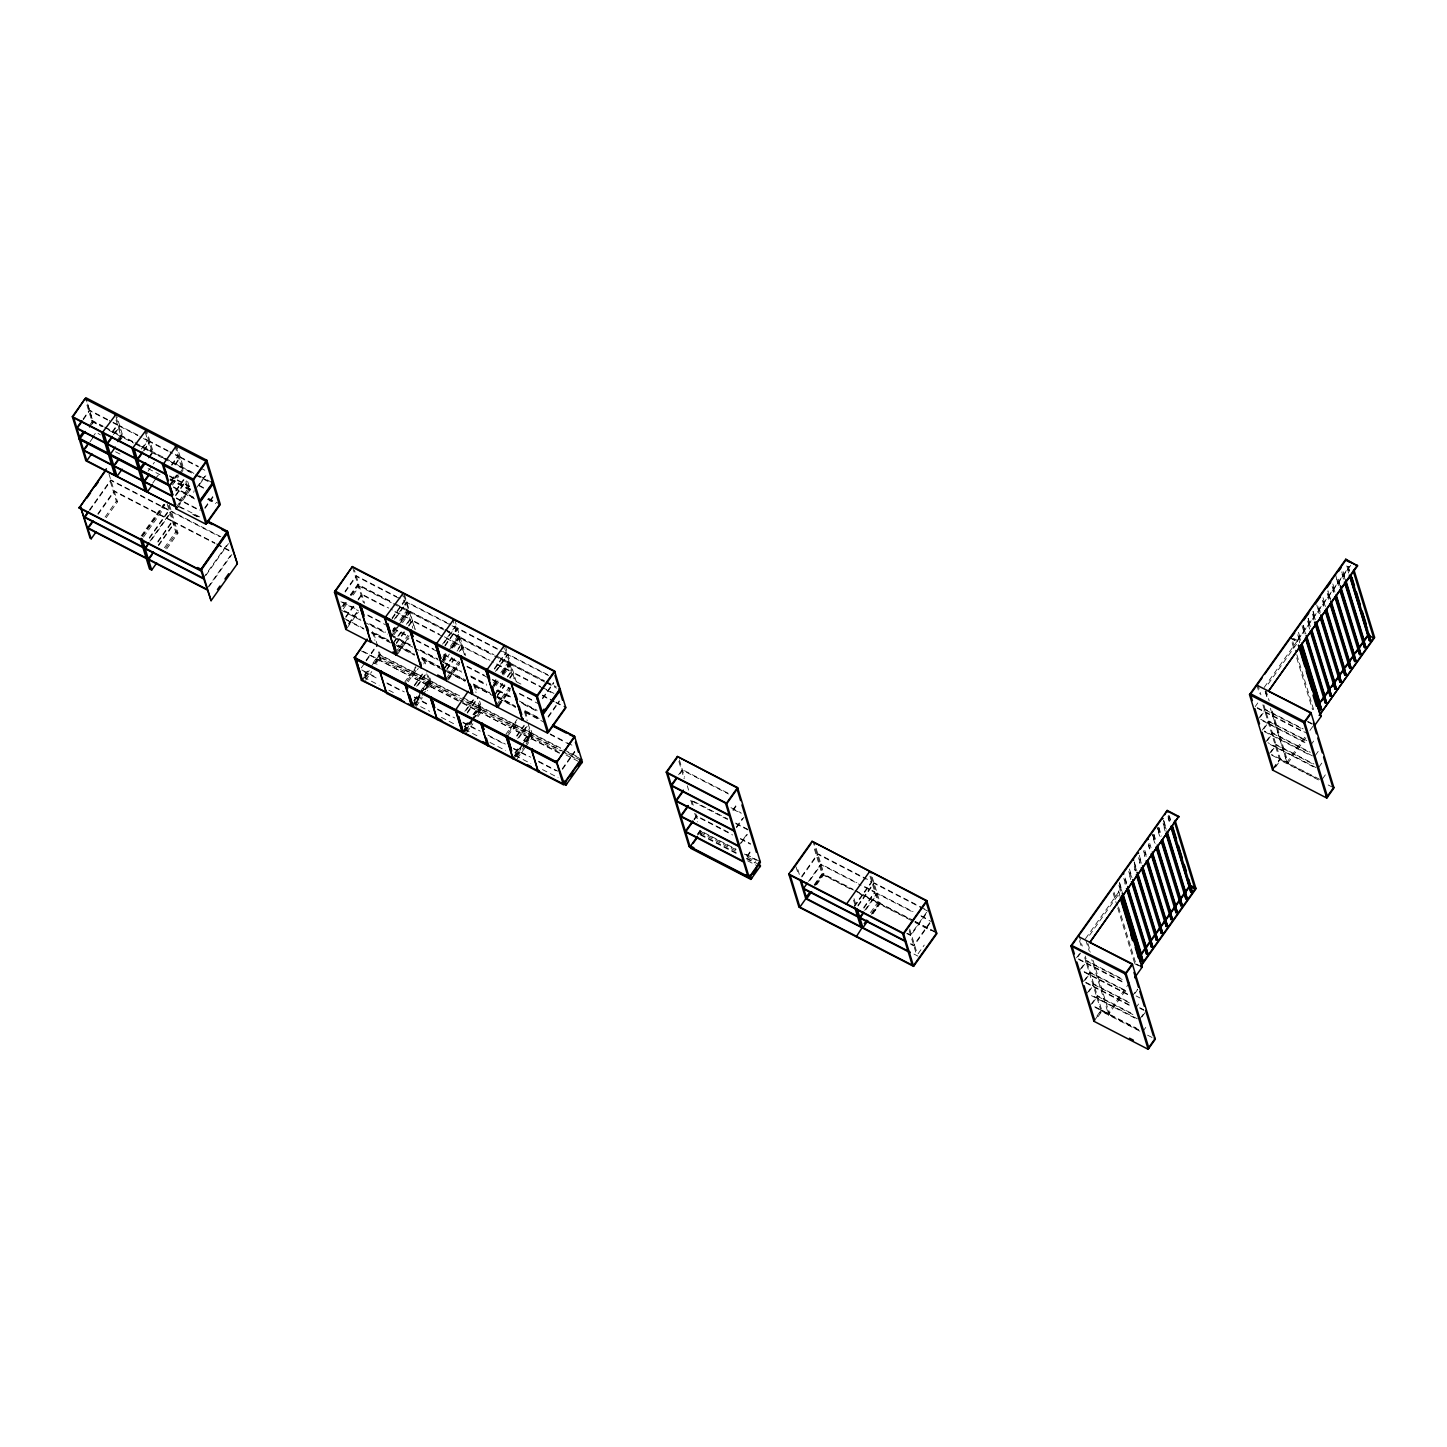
<?xml version="1.0" encoding="UTF-8"?>
<svg xmlns="http://www.w3.org/2000/svg" width="1447" height="1447" viewBox="0 0 1447 1447"><rect width="100%" height="100%" fill="white"/><g stroke="black" fill="none" stroke-linecap="round" stroke-linejoin="round"><path stroke-width="0.75" stroke-dasharray="5 3.75" d="M83.112 418.997L89.443 410.098L107.422 419.377M83.311 419.666L89.642 410.749L107.621 420.046M88.918 426.16L92.717 420.806L86.368 400.041M89.316 427.48L93.133 422.126M92.391 437.537L96.207 432.183L100.404 434.914M90.058 441.751L93.874 436.415M112.341 431.658L117.406 424.532L109.411 420.408M112.54 432.327L117.605 425.201L109.628 421.077M113.372 434.625L119.703 425.725L139.672 436.035M114.838 433.503L119.902 426.377L137.881 435.674M116.881 440.593L120.68 435.258L114.331 414.475M117.279 441.914L121.096 436.578M118.021 441.19L121.837 435.836M118.238 441.86L122.036 436.506M119.179 441.787L122.977 436.433L116.628 415.669M89.515 509.778L110.786 479.879L168.992 509.941L147.721 539.858M89.714 510.447L110.985 480.531L169.209 510.61L147.938 540.509M141.318 449.076L147.666 440.159L141.679 437.066M142.801 447.955L147.865 440.829L139.871 436.705M97.871 513.721L114.132 490.84L172.356 520.92L156.095 543.783M98.07 514.39L114.331 491.51L172.555 521.571L156.294 544.452M143.615 450.252L149.963 441.353L167.924 450.632M143.814 450.921L150.162 442.004L168.141 451.283M105.088 517.067L116.339 501.223L109.357 478.378M148.48 457.469L152.297 452.133M106.228 517.664L117.496 501.82L108.597 472.753M148.697 458.138L152.496 452.802L145.731 430.7M149.421 457.415L153.237 452.061L146.889 431.296M148.082 471.161L154.413 462.262M155.046 478.903L159.043 474.218M152.713 483.135L156.511 477.781M171.578 464.704L177.909 455.787L169.932 451.663M171.777 465.355L178.126 456.456L170.131 452.332M175.141 464.107L180.206 456.963L198.185 466.26M175.34 464.758L180.405 457.632L198.384 466.911M171.053 480.766L174.852 475.412M169.661 484.926L176.534 474.96M169.878 485.577L177.475 474.887M171.343 484.456L178.415 474.815M179.681 473.042L183.48 467.688L177.131 446.924M172.482 485.052L178.831 476.135M180.097 474.363L183.896 469.009M141.155 535.933L163.674 504.261M142.095 535.86L164.632 504.189M142.312 536.511L164.831 504.84M175.811 490.352L183.407 479.662M176.009 491.021L184.872 478.541M143.452 537.108L164.723 507.192M175.557 495.109L185.704 480.856M175.756 495.76L185.903 481.507M150.018 541.033L171.289 511.135L221.481 537.054M151.465 539.948L171.488 511.786L219.673 536.674M179.084 501.078L187.947 488.598L185.415 480.295M176.425 507.011L189.087 489.195M179.157 504.117L189.304 489.846L186.554 480.874M177.565 507.608L190.244 489.773L187.694 481.471M196.774 487.458L205.637 474.978M199.505 484.546L205.836 475.647M158.374 544.976L174.653 522.096L214.789 542.842M158.573 545.646L174.852 522.765L215.006 543.493M164.452 547.726L175.702 531.881L166.821 502.814M165.591 548.323L176.86 532.478L168.594 505.473M166.731 548.901L177.999 533.075L169.118 503.99M204.787 507.77L213.668 495.29M204.986 508.422L213.867 495.959M203.231 578.149L226.998 544.723M205.944 575.291L228.463 543.62M207.843 587.355L230.362 555.684M209.29 586.27L231.809 554.599M345.001 591.389L356.143 575.725L396.677 596.67M345.218 592.04L356.342 576.394L400.747 599.311M341.727 606.962L345.435 601.735M350.391 594.771L357.807 584.335L392.806 602.422M343.174 605.877L345.652 602.404M350.59 595.441L358.006 585.004L391.07 602.079M343.373 606.546L346.593 602.332M351.531 595.368L358.965 584.932L354.388 569.973M343.283 608.88L346.991 603.652M353.177 594.952L359.362 586.252L364.59 603.345M345.688 616.748L353.104 606.311M358.06 599.365L361.768 594.138L388.791 608.102M345.887 617.417L357.029 601.753M358.259 600.017L361.967 594.807L387.072 607.758M348.6 623.621L358.494 609.712M348.799 624.29L358.693 610.381M347.262 627.709L358.404 612.045M392.028 618.05L404.4 600.65L398.612 597.665M392.227 618.719L404.599 601.319M394.326 619.226L406.697 601.843L447.232 622.771M366.055 660.248L377.197 644.584M395.755 618.158L406.896 602.495L455.154 627.419L444.03 643.083M361.316 667.863L365.024 662.654M366.272 660.899L377.396 645.253M392.372 630.729L394.85 627.256M399.788 620.293L407.222 609.856L401.995 592.764M392.77 632.068L396.496 626.84M401.434 619.877L407.62 611.177L412.847 628.269M395.99 627.853L391.052 634.799L410.478 644.856M400.946 620.89L408.361 610.453M397.437 626.768L391.251 635.468L412.63 646.52M398.667 625.032L408.56 611.104M392.191 635.396L400.114 623.946M401.344 622.21L409.501 611.032L404.292 593.957M364.355 675.188L368.063 669.961M373.019 662.997L379.204 654.297L460.87 696.477M364.861 675.423L369.51 668.894M370.739 667.139L379.403 654.966L459.115 696.134M393.837 634.98L397.545 629.771M402.483 622.807L409.917 612.37L415.144 629.445L403.134 593.36M363.034 679.258L369.22 670.558M374.158 663.594L380.344 654.894L378.517 648.925M364.753 677.775L369.763 670.721M374.773 663.685L379.783 656.631L380.579 659.199L376.817 664.499M365.639 678.01L370.667 670.956M375.677 663.902L380.199 657.553L377.993 650.336M365.548 680.361L371.807 671.553M392.716 643.427L401.38 631.236M406.318 624.29L410.026 619.063L390.726 609.097M401.579 631.905L392.915 644.078L371.68 633.117M407.765 623.205L410.225 619.732L394.796 611.755M396.243 642.866L407.367 627.202M408.615 625.466L412.323 620.238L439.345 634.202M396.442 643.535L407.584 627.871M408.814 626.135L412.522 620.908L443.415 636.861M395.519 652.633L407.891 635.233M396.677 653.212L409.049 635.812M399.354 650.408L409.248 636.481M397.816 653.809L408.958 638.145M404.599 682.297L415.759 666.615M361.533 651.041L409.79 675.966L415.958 667.284M406.987 681.157L415.651 668.984M408.126 681.754L416.808 669.545M458.41 701.072L412.088 677.142L418.255 668.478M442.583 644.15L454.955 626.768L449.167 623.766M414.312 685.173L422.976 673M414.529 685.824L423.175 673.651M444.88 645.344L457.252 627.944L497.786 648.889M445.079 646.013L457.451 628.613L501.838 651.53M416.609 686.348L427.751 670.703M418.056 685.281L425.472 674.845M442.927 656.848L445.405 653.357M450.343 646.411L457.758 635.975L452.549 618.882M443.325 658.168L447.033 652.941M448.281 651.204L458.174 637.295L464.541 654.966L454.991 623.747M441.588 660.917L446.544 653.954M451.482 646.99L458.916 636.553M413.77 700.692L418.708 693.746M419.956 692.01L428.601 679.819L426.775 673.85M443.035 659.832L446.743 654.623M451.699 647.659L459.115 637.223M414.258 700.945L421.782 690.364M423.03 688.609L428.041 681.555L428.837 684.124L425.074 689.423M442.004 662.238L446.942 655.274M451.898 648.328L459.314 637.892M442.746 661.514L447.684 654.55M452.64 647.587L460.056 637.15L454.828 620.058M412.431 704.779L419.865 694.325M421.095 692.588L429.759 680.416M420.064 694.994L414.149 703.296L429.705 711.327M421.294 693.258L429.958 681.085M443.144 662.835L449.33 654.134M454.286 647.171L460.472 638.471L465.681 655.563M413.589 705.358L419.775 696.658M424.713 689.713L430.899 681.012L429.687 677.033M416.302 701.759L420.064 696.477M415.307 703.893L420.317 696.839M425.328 689.785L430.338 682.731L431.134 685.317L427.371 690.599M414.945 705.865L421.204 697.056M422.47 695.302L430.736 683.653L427.932 674.447M416.085 706.462L422.361 697.653M444.5 667.791L451.916 657.354M458.102 648.654L460.58 645.163L441.281 635.197M444.699 668.46L452.133 658.005M457.071 651.06L460.779 645.832L445.35 637.856M446.797 668.966L454.213 658.53M459.169 651.584L462.877 646.357L489.9 660.32M446.996 669.635L454.412 659.199M460.598 650.499L463.076 647.026L488.164 659.977M446.074 678.733L458.446 661.333M447.232 679.33L459.603 661.93M448.66 678.245L459.802 662.599M448.371 679.927L459.495 664.263M494.368 668.532L505.509 652.868L499.721 649.884M464.867 711.273L473.531 699.1M494.567 669.183L505.708 653.538M466.314 710.206L473.73 699.769M495.417 671.444L507.788 654.062L548.341 674.989M496.864 670.377L508.006 654.713L548.54 675.659M467.164 712.467L478.306 696.803M467.363 713.118L478.505 697.472M493.481 682.948L495.941 679.475M500.897 672.511L508.313 662.075L503.086 644.982M493.879 684.286L496.357 680.795M502.543 672.095L508.729 663.395L513.287 678.354M492.143 687.018L497.099 680.072M502.037 673.108L509.471 662.672M464.306 726.81L468.032 721.583M472.97 714.637L479.156 705.937L477.944 701.958M493.59 685.95L497.298 680.723M502.254 673.777L509.67 663.323M464.813 727.045L468.575 721.764M473.585 714.709L478.595 707.655L479.391 710.242L475.629 715.523M495.019 684.865L501.205 676.165M502.453 674.429L509.869 663.992M493.3 687.614L498.238 680.651M503.194 673.705L510.61 663.251L505.383 646.176M462.986 730.88L469.172 722.18M474.128 715.216L480.295 706.516M463.185 731.549L470.619 721.112M470.98 720.588L480.513 707.185M496.176 685.462L498.654 681.989M503.592 675.025L511.008 664.589L516.235 681.664M464.125 731.477L471.559 721.04M472.789 719.286L481.453 707.113L479.626 701.144M464.342 731.386L474.381 717.296M465.862 729.993L472.12 721.185M473.368 719.43L480.892 708.849L481.688 711.418L477.926 716.717M465.5 731.983L471.758 723.174M476.768 716.12L481.29 709.772L479.084 702.555M466.639 732.58L472.916 723.771M495.055 693.891L502.471 683.454M507.427 676.509L511.135 671.281L491.835 661.315M495.254 694.56L502.67 684.124M507.626 677.16L511.334 671.951L495.887 663.974M497.352 695.085L504.768 684.648M509.706 677.684L513.432 672.457L540.455 686.421M497.551 695.754L504.967 685.299M509.923 678.354L513.631 673.126L544.506 689.079M496.628 704.852L509 687.452M497.768 705.431L510.14 688.03M499.215 704.363L510.357 688.7M498.926 706.027L510.049 690.364M505.708 734.515L515.62 720.57M462.624 703.26L510.881 728.185L517.049 719.503M508.078 733.376L516.742 721.203M507.987 735.709L517.917 721.764M559.519 753.29L513.179 729.36L518.116 722.415M542.444 698.123L553.586 682.459M516.651 735.655L524.085 725.218M542.643 698.774L553.785 683.129M516.868 736.306L524.284 725.869M517.719 738.567L526.382 726.394M519.147 737.5L529.059 723.572M514.861 752.91L518.569 747.701M523.525 740.737L529.711 732.037L528.499 728.058M515.367 753.163L519.129 747.864M524.14 740.828L529.15 733.774L529.946 736.342L526.183 741.642M513.54 756.998L520.956 746.543M522.204 744.807L530.85 732.634M514.969 755.913L531.067 733.303M514.68 757.577L520.866 748.877M525.822 741.931L532.008 733.231L530.778 729.252M516.163 755.732L521.173 748.696M516.398 756.112L521.426 749.058M526.437 742.004L531.447 734.949L532.225 737.536L525.966 746.345M517.303 756.329L524.827 745.748M526.075 743.993L531.845 735.872L527.811 722.686M517.194 758.68L524.718 748.117M548.069 716.536L559.211 700.873M548.286 717.187L559.41 701.542M562.268 768.719L574.64 751.319M562.467 769.388L574.839 751.988M678.643 774.778L682.333 769.587L728.275 793.3M680.072 773.711L682.532 770.238L728.474 793.969M693.981 819.219L696.441 815.764L730.409 833.291M694.198 819.888L696.658 816.415L732.598 834.991M697.544 834.015L700.004 830.56L736.143 849.226M697.743 834.684L700.004 830.56M698.702 834.612L701.162 831.157M732.869 809.868L737.789 802.958M733.086 810.537L737.988 803.628M736.36 826.997L742.492 818.351M736.559 827.666L743.939 817.284M738.603 845.844L747.213 833.743M741.262 843.058L747.412 834.413M746.996 856.045L751.915 849.136M747.195 856.714L752.114 849.805M801.674 876.321L817.754 853.694L871.655 881.53L854.327 905.894M801.873 876.991L817.953 854.363L865.867 879.107M808.529 881.404L820.901 864.022L856.841 882.58M809.976 880.337L821.1 864.673L861.037 885.293M814.227 884.696L821.968 873.807L913.419 921.034M814.426 885.365L822.167 874.458L813.54 846.224M815.493 884.171L822.909 873.735L853.007 889.272M815.366 885.293L823.108 874.386L813.395 842.57M816.633 884.768L824.067 874.332L814.534 843.167M854.526 906.564L871.854 882.2L867.856 880.138M857.854 905.334L873.934 882.724L917.85 905.406M858.053 906.003L874.151 883.394L922.046 908.137M863.66 907.504L874.802 891.858L864.818 886.704M863.877 908.173L875.001 892.51L863.027 886.324M864.727 910.434L877.099 893.034L913.021 911.592M866.156 909.349L877.298 893.703L913.22 912.261M870.533 912.605L877.949 902.168L868.435 871.004M871.673 913.184L879.107 902.747M871.564 914.305L879.306 903.416M873.047 913.147L879.505 904.086L870.841 875.761M872.83 913.781L880.246 903.344L870.714 872.197M926.605 912.297L910.525 934.925L906.527 932.863M925.555 914.703L910.724 935.576L906.726 933.514M929.752 922.607L913.672 945.235L909.675 943.173M929.951 923.276L913.871 945.886L909.874 943.824M918.049 953.79L924.235 945.09M1350.72 565.343L1296.584 641.473L1349.237 566.482M1085.485 938.723L1118.441 892.401L1119.58 892.98L1087.909 937.547M1264.135 687.506L1297.091 641.166L1298.23 641.763L1266.559 686.312M1076.55 957.805L1080.403 952.397M1255.2 706.588L1257.769 702.971M1078.033 956.666L1080.602 953.067M1080.131 969.526L1086.552 960.501L1122.528 979.076M1258.781 718.291L1265.203 709.265L1303.168 728.872M1081.614 968.387L1086.751 961.152L1122.727 979.746M1260.265 717.151L1265.402 709.934L1301.378 728.51M1083.713 981.229L1090.134 972.203L1126.11 990.779M1262.363 730.012L1268.784 720.968L1306.75 740.593M1085.196 980.089L1090.333 972.872L1126.309 991.448M1263.846 728.854L1268.983 721.637L1304.959 740.213M1087.294 992.949L1093.715 983.906L1129.691 1002.5M1265.944 741.714L1272.365 732.688L1310.331 752.295M1088.777 991.792L1093.914 984.575L1129.89 1003.151M1267.427 740.575L1272.564 733.34L1308.54 751.934M1090.875 1004.652L1097.296 995.626L1133.272 1014.202M1269.525 753.417L1275.947 744.391L1313.912 764.016M1092.358 1003.513L1097.495 996.296L1133.471 1014.872M1271.009 752.277L1276.145 745.06L1314.111 764.667M1097.025 1015.921L1100.878 1010.494L1139.639 1030.517M1273.107 768.303L1279.528 759.277M1094.656 1020.189L1101.836 1010.096L1109.487 1014.04L1108.728 1015.107L1091.762 959.596M1273.306 768.954L1280.486 758.861L1288.119 762.804L1271.804 709.446M1098.164 1016.499L1102.017 1011.091L1085.214 956.087M1275.531 767.091L1280.667 759.856L1263.846 704.852M1129.673 982.495L1108.131 1012.791L1109.288 1013.37L1127.014 988.428M1304.724 737.265L1286.98 762.225L1270.665 708.849M1309.933 730.482L1313.786 725.056M1305.863 737.861L1287.36 763.871L1270.394 708.379M1132.097 996.368L1137.233 989.133M1310.747 745.133L1314.6 739.724M1134.882 993.42L1138.735 987.994M1135.678 1008.071L1139.531 1002.662M1318.181 751.427L1314.328 756.853L1264.352 731.042M1143.112 1014.365L1139.259 1019.791L1091.291 995.011M1321.762 763.13L1317.91 768.556L1267.934 742.745M1142.027 1016.843L1145.879 1011.417M1142.841 1031.494L1146.693 1026.086M1325.343 774.85L1321.491 780.259L1271.515 754.466M1335.762 575.237L1337.137 581.169L1338.493 580.844L1339.813 585.149M1329.974 598.968L1328.653 594.663L1327.315 594.988L1328.635 599.311M1315.251 619.696L1313.93 615.373L1312.574 615.717L1313.894 620.021M1310.331 626.605L1309.01 622.282L1307.672 622.626L1309.644 629.101M1305.429 633.515L1304.109 629.192L1302.752 629.535L1304.073 633.84M1169.465 817.591L1168.109 817.935L1169.411 822.167M1165.848 828.733L1164.546 824.501L1163.207 824.844L1165.142 831.175M1157.365 827.793L1160.928 835.643M1152.463 834.684L1156.026 842.552M1149.822 845.229L1148.466 845.554L1150.401 851.903M1136.383 870.172L1135.081 865.939L1133.725 866.283L1135.027 870.515M1121.642 890.9L1120.34 886.667L1119.001 886.993L1120.285 891.225M1293.491 638.398L1297.344 640.388L1298.664 644.711M1290.597 637.801L1296.385 640.804M1290.796 638.471L1296.584 641.473M1307.582 721.293L1311.579 723.355M1307.799 721.963L1311.796 724.025M1257.19 707.619L1307.166 733.43M1257.407 708.288L1303.367 732.019M1260.771 719.322L1306.75 743.071M1262.978 721.022L1304.959 742.709M1264.551 731.694L1310.53 755.443M1270.14 744.445L1314.111 767.163M1271.714 755.117L1318.271 779.282M1318.488 779.951L1279.727 759.928L1262.761 704.436M1328.165 784.961L1333.989 787.964M200.391 467.942L206.378 471.053M91.577 420.209L102.918 426.069M104.817 427.046L133.178 441.697M135.059 442.673L163.439 457.324M165.32 458.301L197.461 474.905M199.36 475.882L212.6 482.719M91.776 420.878L103.117 426.738M105.016 427.715L137.158 444.319M139.057 445.296L193.88 473.621M195.779 474.598L207.12 480.458M91.975 421.547L101.435 426.431M108.995 430.338L133.576 443.035M135.475 444.012L161.937 457.686M163.837 458.663L194.097 474.272M195.978 475.249L209.218 482.086M1136.51 964.082L1140.381 966.09M1134.792 963.756L1138.644 965.746M198.944 485.251L204.949 488.344M199.143 485.921L205.148 489.014M169.534 475.828L191.51 487.169M169.733 476.479L191.709 487.838M170.71 478.794L194.513 491.094M208.404 498.256L218.334 503.393M170.185 479.427L192.885 491.148M208.006 498.962L215.567 502.869M115.543 451.771L121.222 454.684M148.137 468.593L160.038 474.743M169.95 479.861L193.753 492.161M207.644 499.324L215.766 503.52M173.441 486.861L196.141 498.582M173.658 487.53L194.459 498.274M175.738 489.176L194.658 498.944M394.76 603.417L443.361 628.523M445.296 629.535L493.915 654.641M495.851 655.636L544.47 680.741M546.405 681.754L556.136 686.764M398.847 606.094L443.56 629.192M445.513 630.187L492.161 654.297M499.938 658.313L544.669 681.41M546.604 682.405L554.382 686.421M358.223 585.673L391.269 602.73M393.222 603.743L492.378 654.948M494.313 655.961L544.868 682.062M546.803 683.074L556.534 688.103M1078.558 958.855L1122.528 981.554M1078.757 959.506L1124.735 983.255M176.299 497.913L200.265 510.303M176.498 498.582L196.466 508.892M542.372 687.415L553.966 693.402M546.441 690.074L554.165 694.072M1136.112 995.952L1140.109 998.014M1084.129 971.588L1128.099 994.306M1084.328 972.257L1128.316 994.957M179.826 506.667L199.65 516.905M178.831 506.721L185.976 510.393M193.916 514.499L200.301 517.809M192.704 514.427L198.565 517.465M520.92 684.087L515.096 681.085L505.546 649.848M542.318 695.139L553.984 701.162M555.919 702.175L563.697 706.19M542.516 695.808L554.183 701.831M556.118 702.826L560.007 704.834M1139.693 1007.655L1143.691 1009.717M1139.892 1008.324L1143.89 1010.386M1085.72 982.26L1129.691 1004.978M1085.919 982.929L1131.88 1006.678M342.686 602.079L358.132 610.055M367.773 615.029L383.22 623.006M393.24 628.179L408.687 636.155M416.392 640.153L433.774 649.124M443.795 654.297L457.306 661.279M466.947 666.253L484.329 675.224M492.414 679.403L509.778 688.374M519.437 693.366L534.884 701.343M340.949 601.735L358.331 610.706M367.99 615.698L387.29 625.665M393.439 628.848L408.886 636.825M416.609 640.804L437.844 651.783M443.994 654.948L459.441 662.925M467.146 666.922L488.381 677.883M492.613 680.072L509.977 689.043M519.636 694.035L538.935 704.002M730.97 807.661L740.973 812.834M733.177 809.361L741.171 813.485M919.858 906.437L925.845 909.53M216.797 543.873L228.843 550.095M924.054 909.168L928.033 911.23M1091.49 995.663L1135.461 1018.381M216.996 544.542L229.042 550.764M344.386 610.706L359.941 618.737M369.654 623.766L385.209 631.796M420.209 649.866L437.699 658.91M445.477 662.925L461.032 670.956M470.763 675.984L486.319 684.015M497.985 690.038L511.587 697.074M519.364 701.09L536.855 710.115M344.585 611.376L360.14 619.406M369.853 624.417L385.408 632.448M420.408 650.535L437.916 659.561M443.741 662.581L461.231 671.625M470.962 676.635L486.518 684.666M498.184 690.707L511.786 697.725M521.517 702.754L537.072 710.784M340.895 610.019L362.293 621.07M364.228 622.065L387.561 634.13M393.385 637.132L412.829 647.171M414.783 648.184L438.115 660.23M445.893 664.245L461.448 672.276M471.161 677.305L486.717 685.335M496.448 690.364L511.985 698.395M523.651 704.418L537.271 711.454M388.176 639.954L372.313 631.76L374.954 640.388M398.088 645.073L411.961 652.253M421.873 657.372L439.707 666.579M447.648 670.685L465.482 679.891M473.422 683.979L489.267 692.172M497.207 696.278L513.07 704.472M524.954 710.604L538.827 717.784M372.512 632.429L389.098 641.003M398.287 645.742L414.204 653.954M439.924 667.248L421.927 657.951L423.736 663.92M441.896 668.261L465.681 680.56M490.207 693.222L473.621 684.648L476.045 692.607M497.406 696.929L515.295 706.172M539.044 718.436L524.176 710.766L527.214 720.696M921.015 915.716L927.002 918.809M344.458 618.502L363.758 628.468M371.481 632.448L389.315 641.654M395.013 644.602L414.403 654.623M422.036 658.566L439.852 667.772M445.549 670.721L464.957 680.741M474.507 685.661L490.406 693.873M496.104 696.821L515.512 706.841M525.062 711.779L539.026 718.996M921.214 916.385L931.199 921.54M116.339 501.223L117.496 501.82M175.702 531.881L177.999 533.075M346.593 620.148L363.957 629.119M397.129 646.266L414.511 655.238M422.235 659.217L443.469 670.196M447.684 672.367L465.066 681.338M474.706 686.33L494.024 696.296M498.238 698.485L515.62 707.456M525.261 712.449L544.56 722.415M1094.873 1006.714L1136.854 1028.401M1095.072 1007.383L1139.042 1030.101M1139.838 1031.186L1101.077 1011.164L1084.707 957.607M1147.598 1035.184L1153.404 1038.186M693.746 801.403L727.696 818.93M735.691 823.054L747.665 829.258M691.937 801.023L727.895 819.599M735.89 823.723L747.864 829.909M855.014 890.321L913.22 920.364M915.228 921.413L935.287 931.778M914.884 921.793L934.653 932.013M550.077 733.882L565.524 741.859M567.459 742.854L573.247 745.838M822.167 874.458L851.831 889.778M859.735 893.866L913.111 921.432M915.083 922.463L930.909 930.62M550.294 734.551L569.593 744.518M740.394 838.446L750.378 843.619M740.593 839.115L750.577 844.27M462.805 697.49L561.961 748.696M563.914 749.709L577.516 756.727M466.893 700.149L560.224 748.352M568.002 752.368L581.604 759.404M580.844 760.471L378.644 656.034L379.44 658.62L457.198 698.774M380.199 657.553L457.957 697.707M465.735 701.723L561.002 750.939M562.955 751.934L576.557 758.97M459.151 699.787L558.307 751.011M566.084 755.027L579.686 762.044M363.251 651.367L409.79 675.966M458.211 700.402L412.088 677.142M462.425 702.591L510.881 728.185M559.302 752.621L513.179 729.36M746.182 854.399L760.218 861.652M700.203 831.229L736.342 849.877M744.373 854.037L756.419 860.242M735.582 850.945L699.444 832.296L700.239 834.865L736.36 853.531M747.629 857.167L755.66 861.327M700.692 834.394L738.838 854.092M746.869 858.234L758.897 864.456M746.399 858.704L754.43 862.864M747.647 860.82L757.685 866.011M913.961 954.061L917.959 956.123M361.804 669.943L377.251 677.92M386.91 682.894L404.274 691.883M414.294 697.038L427.806 704.02M437.446 709.012L454.828 717.983M462.913 722.162L480.277 731.133M488.001 735.112L505.383 744.102M513.468 748.262L530.832 757.233M538.555 761.231L557.855 771.197M363.939 671.607L377.45 678.571M387.109 683.563L402.555 691.539M414.493 697.707L428.005 704.689M437.663 709.681L453.092 717.658M463.112 722.813L478.559 730.789M490.135 736.776L505.582 744.753M513.667 748.931L529.114 756.908M538.754 761.9L556.136 770.871M363.613 677.178L379.168 685.227M388.881 690.237L394.724 693.258M441.371 717.35L454.991 724.386M464.704 729.397L478.324 736.433M489.99 742.456L505.546 750.487M515.259 755.515L530.814 763.546M542.48 769.569L558.036 777.6M1349.4 570.588L1348.098 566.356L1346.759 566.699L1348.694 573.048M1348.188 567.007L1349.508 571.33M1346.777 565.922L1349.255 573.446M1343.123 571.601L1345.059 577.932M1345.149 579.65L1343.214 573.301L1341.857 573.645L1343.793 579.994M1341.767 571.927L1343.702 578.275M1338.421 579.216L1339.741 583.539M1337.082 579.56L1338.403 583.865M1337.137 581.169L1338.457 585.492M1332.85 583.973L1334.839 590.448M1334.894 592.058L1333.573 587.753L1332.217 588.079L1333.537 592.402M1332.162 586.469L1334.152 592.944M1330.589 599.51L1327.948 590.864L1328.653 594.663M1327.261 593.36L1328.581 597.683M1323.028 597.774L1325.669 606.42M1325.072 605.877L1323.752 601.554L1322.395 601.898L1323.716 606.221M1322.341 600.27L1324.331 606.745M1318.778 606.854L1320.098 611.159M1320.152 612.786L1318.832 608.463L1317.494 608.807L1318.814 613.13M1316.77 605.027L1319.411 613.655M1313.207 611.593L1315.178 618.068M1312.519 614.089L1314.491 620.564M1308.287 618.502L1310.277 624.977M1307.6 620.998L1309.589 627.473M1303.385 625.411L1306.026 634.039M1302.029 625.755L1304.018 632.23M1298.465 632.321L1300.455 638.796M1300.509 640.406L1299.189 636.101L1297.85 636.427L1299.822 642.902M1297.778 634.817L1299.768 641.292M1292.876 641.726L1296.168 652.507M1296.838 654.677L1313.985 710.803M1292.117 642.794L1294.088 649.269M1296.729 657.897L1312.574 709.699M1265.944 690.237L1269.2 700.909M1265.438 691.775L1267.391 698.178M1265.166 691.304L1267.138 697.707M1257.642 684.142L1260.898 694.813M1256.882 685.209L1259.487 693.746M1169.375 815.891L1170.677 820.123M1168.67 815.33L1170.75 821.824M1168.036 816.217L1169.845 822.746M1163.822 820.666L1166.409 829.131M1163.117 823.126L1165.052 829.475M1158.902 827.575L1161.489 836.04M1157.564 827.919L1160.15 836.384M1158.287 831.736L1159.59 835.968M1154.001 834.485L1155.936 840.834M1152.644 834.829L1155.231 843.294M1153.386 838.645L1154.67 842.878M1149.732 843.511L1151.016 847.743M1148.375 843.854L1150.329 850.203M1144.812 850.42L1146.114 854.652M1146.205 856.353L1144.903 852.12L1143.564 852.464L1144.848 856.696M1143.474 850.764L1144.758 854.996M1139.259 855.213L1141.195 861.562M1141.285 863.262L1140.001 859.03L1138.644 859.373L1139.947 863.606M1138.554 857.673L1140.507 864.004M1134.339 862.123L1136.944 870.588M1134.285 866.681L1135.588 870.913M1129.438 869.032L1132.024 877.497M1131.464 877.081L1130.161 872.848L1128.823 873.192L1130.758 879.541M1128.732 871.474L1130.668 877.823M1125.169 878.058L1127.104 884.388M1126.544 883.99L1125.26 879.758L1123.903 880.102L1125.205 884.334M1123.831 878.383L1125.766 884.732M1119.616 882.833L1122.203 891.298M1118.911 885.293L1120.846 891.641M1119.797 895.187L1118.495 890.954L1119.037 896.272M1114.009 892.202L1115.944 898.551M1118.531 907.016L1135.352 962.02M1113.231 893.269L1117.12 905.967M1117.771 908.083L1134.593 963.087M1087.927 943.553L1090.55 952.126M1093.1 960.482L1109.487 1014.04M1085.883 940.387L1089.374 951.421M1078.992 935.377L1082.266 946.049M1079.534 940.677L1081.47 947.025M909.711 929.137L917.326 954.061M909.204 930.62L916.819 955.545M854.037 898.623L856.57 906.925M853.531 900.106L854.797 904.266M797.858 869.611L799.757 875.833M796.067 866.934L798.599 875.236M679.367 759.892L684.648 777.166M687.289 785.793L688.609 790.116M691.919 800.915L693.24 805.237M695.88 813.865L697.852 820.359M678.878 761.448L684.16 778.721M690.762 800.318L692.082 804.641M694.723 813.286L697.364 821.914M700.601 832.875L701.379 835.462M525.315 711.345L527.739 719.304M530.289 734.371L531.085 736.939M474.761 685.245L477.203 693.203M479.753 708.252L480.531 710.839M424.206 659.127L426.648 667.085M423.067 658.548L425.49 666.488M429.198 682.152L429.976 684.72M373.67 633.026L377.92 646.936M352.58 567.26L363.432 602.748M175.991 446.327L182.738 468.412M174.852 445.73L181.201 466.495M145.225 432.183L150.94 450.885M116.122 417.152L122.235 437.175M87.706 404.02L93.494 422.958M86.947 405.088L92.735 424.043M1313.008 611.412L1313.93 615.373M1308.088 618.321L1309.01 622.282M1303.186 625.231L1304.109 629.192M1163.623 820.539L1164.546 824.501M1158.721 827.449L1159.644 831.41M1153.802 834.358L1154.724 838.319M1134.159 861.978L1135.081 865.939M1119.435 882.706L1120.34 886.667"/><path stroke-width="1.5" d="M72.35 416.609L85.789 397.708L206.794 460.218L220.306 504.406L206.885 523.308L193.265 479.12L72.35 416.609L85.861 460.797L176.425 507.011M73.815 415.488L85.029 398.775L206.035 461.286L219.546 505.473M81.846 420.788L76.781 427.914L104.727 442.348M82.045 421.439L76.98 428.583L104.944 443.017M80.164 436.252L82.696 432.689M85.12 431.495L80.055 438.622L73.707 417.857M88.593 442.872L83.528 449.999L111.491 464.451M84.993 448.896L87.525 445.332M91.866 453.598L86.802 460.725L80.453 439.96M112.088 436.415L107.024 443.542L134.987 457.976M112.305 437.066L107.223 444.211L135.186 458.645M115.38 447.123L110.298 454.249L103.949 433.485M207.789 521.68L227.631 531.917L200.174 570.534L79.151 508.024L106.409 468.756M79.151 508.024L105.36 471.179M86.802 498.22L90.546 492.957M95.556 485.903L98.052 482.394M118.853 458.5L113.788 465.627L141.752 480.078M115.254 464.523L119.052 459.169M88.267 511.551L84.505 516.832L142.728 546.894M87.218 513.974L84.704 517.483L142.927 547.563M122.127 469.226L117.062 476.352L110.714 455.588M92.861 520.757L87.851 527.793L146.075 557.873M89.316 526.708L93.06 521.426M142.349 452.043L137.284 459.169L165.247 473.603M138.749 458.048L142.548 452.694M139.418 469.298L143.217 463.944M91.215 538.772L80.544 507.029L90.076 538.175L91.215 538.772L96.226 531.736M145.622 462.751L140.558 469.877L134.209 449.113M149.113 474.128L144.031 481.254L171.994 495.706M148.046 476.569L144.248 481.923L172.211 496.375M152.387 484.854L147.323 491.98L140.956 471.216M206.722 523.163L205.962 524.23L192.505 480.187L206.794 460.218M148.77 542.806L145.007 548.069L203.231 578.149M193.572 479.771L206.252 461.955M147.721 545.23L145.225 548.739L203.43 578.818M205.962 524.23L175.973 508.729L176.733 507.662M153.382 552.012L148.372 559.048L206.595 589.128M152.333 554.436L148.571 559.718L206.794 589.779M200.12 501.205L212.799 483.388M140.54 539.767L149.439 568.834L151.718 570.028L156.728 562.992M200.319 501.874L212.998 484.04M206.686 522.638L219.347 504.822M200.174 570.534L227.432 531.248L207.59 521.01M217.448 589.544L219.944 586.017M224.954 578.981L228.716 573.699M200.41 568.942L211.081 600.686L237.362 563.733L227.432 531.248M335.071 590.955L352.381 566.591L554.581 671.028L565.849 707.854L548.522 732.2L537.108 695.356L335.071 590.955L340.696 609.35M371.626 641.238L370.866 642.305L345.833 629.391L334.456 592.149L335.216 591.081L336.482 595.223M352.381 566.591L335.27 591.606L336.409 592.203M370.866 642.305L359.471 605.081L360.231 604.014M396.659 653.7L395.899 654.786L370.938 641.889L359.724 605.208L360.484 604.141M345.833 629.391L346.593 628.324L344.693 622.101M552.917 725.598L574.712 736.867L556.552 762.406L354.352 657.969L367.122 639.068M354.352 657.969L367.321 639.737M400.964 699.407L361.424 680.379L354.895 659.036L355.655 657.951M395.899 654.786L384.685 618.104L403.134 593.36M420.679 662.473L421.24 667.863L396.225 654.948L385.011 618.267L385.77 617.2M361.424 680.379L362.184 679.312L356.306 660.103M386.458 693.312L379.928 671.951L380.688 670.883M412.431 705.268L411.671 706.335L386.711 693.439L380.181 672.077L380.941 671.01M421.24 667.863L410.026 631.181L410.785 630.114L412.775 636.59M410.279 631.326L435.24 644.204L446.454 680.886L421.493 667.989L410.279 631.326L411.038 630.259L413.028 636.716M396.225 654.948L396.984 653.881M386.711 693.439L387.47 692.371M411.671 706.335L405.142 684.974L405.902 683.906M437.754 718.345L436.994 719.412L412.051 706.534L405.522 685.173L406.281 684.105L407.584 688.374M435.24 644.204L435.999 643.137M469.913 684.268L472.554 692.896L471.794 693.981L446.779 681.049L435.565 644.367L436.325 643.3M412.051 706.534L412.811 705.467L409.537 694.777M431.224 696.984L430.464 698.069L436.994 719.412M431.441 696.984L430.681 698.051L437.265 719.557L462.208 732.435L462.968 731.368M471.794 693.981L460.58 657.3L461.34 656.233M497.768 705.919L497.008 707.004L472.048 694.108L460.833 657.426L461.593 656.359M437.265 719.557L438.025 718.49L441.86 720.461M468.231 691.286L455.461 710.188M462.208 732.435L455.642 710.929L456.402 709.862M486.337 738.006L488.308 744.463L487.549 745.531L462.588 732.634L456.022 711.128L456.782 710.061M497.008 707.004L485.794 670.323L486.554 669.256M523.109 719.014L522.349 720.081L497.388 707.185L486.174 670.522L486.934 669.455M472.048 694.108L472.807 693.041M462.588 732.634L463.347 731.567M487.549 745.531L480.983 724.025L481.996 723.084L483.967 729.541M522.349 720.081L511.135 683.4L511.894 682.333M548.323 732.037L547.563 733.104L522.602 720.208L511.388 683.545L512.148 682.478M497.388 707.185L497.768 705.431L498.926 706.027M513.522 757.486L512.763 758.554L487.802 745.657L488.561 744.59M512.763 758.554L506.197 737.048L506.956 735.98M538.863 770.564L538.103 771.631L513.142 758.753L506.577 737.247L507.336 736.179M547.563 733.104L536.349 696.423L554.581 671.028M522.602 720.208L523.362 719.141M544.018 709.066L541.558 712.539L542.697 713.136L560.007 688.772L558.868 688.193M542.896 713.805L560.224 689.441M513.142 758.753L513.902 757.685M538.103 771.631L531.537 750.125L532.297 749.058M564.077 783.587L563.317 784.654L538.356 771.776L531.791 750.27L532.55 749.202M538.356 771.776L539.116 770.708M556.552 762.406L574.513 736.197L552.718 724.947M563.317 784.654L556.733 763.148L557.493 762.081M564.095 783.098L581.405 758.734M581.604 759.404L564.294 783.768L556.245 760.634M570.462 776.551L572.976 773.042M577.986 765.988L580.482 762.46L581.64 763.057L579.704 759.874M464.74 733.05L565.831 785.269L582.399 761.99L574.513 736.197M666.289 772.029L677.359 756.474L737.572 787.566L760.435 862.322L749.365 877.895L689.152 846.784L666.289 772.029L726.503 803.139L749.365 877.895M677.558 757.125L666.488 772.698L726.701 803.79L737.771 788.235L677.359 756.474M676.183 778.233L671.263 785.142L729.179 815.059M676.382 778.884L671.462 785.811L729.397 815.728M683.346 790.171L675.966 800.535L733.9 830.451M682.315 792.558L676.165 801.204L734.099 831.121M688.048 805.563L680.669 815.927L738.603 845.844M688.247 806.214L680.886 816.596L738.802 846.513M692.751 820.955L685.39 831.32L743.306 861.236M692.968 821.607L685.589 831.989L743.505 861.906M697.472 836.348L690.092 846.712L667.646 773.295M693.059 843.474L696.839 838.175M758.517 862.792L760.453 865.975L750.903 879.396L690.689 848.286L691.449 847.218M726.503 803.139L737.572 787.566M749.148 877.226L760.218 861.652L759.078 861.074M753.037 874.205L756.799 868.905M788.796 874.006L812.038 841.322L926.713 900.54L936.842 933.695L913.6 966.361L798.943 907.142L788.796 874.006L903.471 933.225L913.6 966.361M791.581 871.022L810.953 843.8M807.299 883.158L803.591 888.368L857.474 916.204M809.307 892.871L805.599 898.081L909.946 951.981M806.341 897.99L799.884 907.07L790.152 875.254M811.695 891.714L806.739 898.677L801.023 879.993M863.479 912.171L859.771 917.398L905.677 941.111M863.696 912.84L859.97 918.049L905.894 941.762M864.257 923.638L866.735 920.147M862.521 927.021L856.262 936.752M867.874 920.744L862.918 927.708L857.203 909.005M903.471 933.225L926.713 900.54M1078.992 935.377L1078.232 936.444L1132.296 963.811L1155.339 1039.181L1148.158 1049.292L1093.896 1021.256L1070.852 945.886L1167.168 810.429L1178.762 816.415L1089.826 942.431L1132.495 964.462L1126.073 973.505L1124.934 972.909M1256.882 685.209L1310.946 712.575L1333.989 787.964L1326.809 798.057L1272.546 770.039L1249.503 694.65L1345.8 559.211L1357.593 565.849L1268.476 691.196L1357.395 565.198M1076.948 938.253L1071.811 945.47L1125.875 972.836L1148.918 1048.225M1079.534 934.635L1137.649 852.88M1140.236 849.244L1162.194 818.369M1164.781 814.733L1167.168 810.429M1250.461 694.253L1262.055 677.956M1264.624 674.32L1344.715 561.689M1294.667 633.026L1290.597 637.801M1303.675 620.347L1308.83 613.094M1315.287 604.032L1320.442 596.779M1326.881 587.717L1330.752 582.291M1338.475 571.402L1341.062 567.785M1178.762 816.415L1089.826 942.431M1148.158 1049.292L1125.115 973.903L1132.296 963.811M1326.809 798.057L1303.765 722.686L1310.946 712.575M1304.724 722.27L1311.145 713.244L1309.987 712.648M1138.445 957.661L1190.013 885.148L1195.801 888.151L1140.381 966.09M1317.096 706.425L1368.645 633.931M1093.896 1021.256L1094.656 1020.189L1084.11 985.678M1139.947 956.503L1190.212 885.817M1272.546 770.039L1273.306 768.954M1321.165 701.65L1328.907 690.78M1331.475 687.144L1343.069 670.829M1345.656 667.212L1353.379 656.341M1355.966 652.706L1367.56 636.391M1374.451 636.915L1319.23 715.523L1374.65 637.584L1353.994 569.991M1140.58 966.741L1196 888.802L1175.109 820.431M1134.629 977.738L1142.226 967.048L1120.882 897.212M1314.744 725.381L1321.075 716.482L1299.533 646.031M1148.719 1047.556L1155.14 1038.53L1154.001 1037.933M1333.79 787.295L1327.369 796.32L1326.212 795.723M1345.384 560.767L1346.723 560.423M1345.005 582.508L1365.841 647.315L1364.485 647.659L1344.444 582.11M1349.346 575.164L1369.405 640.75L1370.743 640.424L1369.368 634.473M1340.374 590.34L1360.922 654.225L1359.583 654.569L1339.777 589.815M1335.472 597.249L1356.02 661.134L1354.663 661.478L1334.858 596.725M1330.553 604.159L1351.1 668.044L1349.744 668.387L1329.956 603.634M1325.633 611.068L1346.18 674.953L1344.842 675.297L1325.036 610.525M1320.731 617.978L1341.279 681.863L1339.922 682.188L1320.134 617.435M1315.811 624.887L1336.359 688.772L1335.02 689.098L1314.563 622.192M1310.91 631.796L1331.457 695.681L1330.1 696.007L1310.313 631.254M1305.99 638.706L1326.537 702.573L1325.199 702.916L1305.393 638.163M1301.088 645.597L1321.636 709.482L1320.279 709.826L1300.491 645.073M1166.734 811.984L1168.091 811.658M1161.814 818.893L1163.171 818.568M1147.091 839.622L1148.43 839.278M1137.27 853.441L1138.608 853.097M1132.35 860.332L1133.706 860.006M1122.528 874.151L1123.885 873.825M1190.718 885.709L1189.38 886.034L1190.754 891.985L1192.111 891.641L1188.783 879.36M1167.006 835.823L1187.191 898.551L1185.835 898.894L1165.794 833.291M1161.435 840.617L1182.271 905.46L1180.933 905.804L1161.525 842.317M1157.166 849.642L1177.37 912.37L1176.013 912.695L1155.972 847.11M1152.264 856.552L1172.45 919.279L1171.111 919.605L1151.052 854.019M1146.711 861.345L1167.548 926.189L1166.192 926.514L1146.151 860.929M1142.443 870.352L1162.628 933.08L1161.29 933.424L1141.231 867.838M1136.89 875.146L1157.727 939.989L1156.37 940.333L1136.329 874.748M1131.97 882.055L1152.807 946.899L1151.468 947.242L1131.409 881.657M1127.701 891.081L1147.905 953.808L1146.549 954.152L1126.489 888.548M1122.149 895.874L1142.985 960.718L1141.647 961.061L1121.588 895.458M1346.017 559.862L1357.593 565.849M1348.152 561.526L1351.805 562.865M1321.075 716.482L1313.406 694.542M1268.513 691.214L1309.209 712.231M1249.503 694.65L1303.765 722.686M1167.367 811.098L1178.961 817.085M85.228 399.444L86.368 400.041M211.443 482.122L212.6 482.719L199.921 500.535L198.782 499.957M1141.086 966.451L1142.226 967.048M72.549 417.261L164.47 464.74M192.505 480.187L162.498 464.686L163.258 463.619L167.11 476.208M352.58 567.26L554.798 671.697L537.47 696.043L536.331 695.446L538.284 701.867M137.483 459.82L165.446 474.272M1070.852 945.886L1125.115 973.903M78.898 438.043L169.661 484.926L170.077 486.246L79.314 439.363M79.097 438.694L169.878 485.577M83.727 450.668L111.69 465.12M113.987 466.296L141.951 480.748M208.314 522.494L212.221 524.519M221.988 529.566L227.83 532.586L201.567 569.539L197.66 567.513M564.493 706.588L565.65 707.185L548.323 731.549L547.183 730.952M85.662 460.128L177.565 507.608M343.048 595.621L348.872 598.642M384.667 617.127L389.713 619.732M473.314 662.907L479.138 665.927M518.026 686.005L521.915 688.012M334.456 592.149L359.471 605.081M359.724 605.208L384.685 618.104M385.011 618.267L410.026 631.181M435.565 644.367L460.58 657.3M460.833 657.426L485.794 670.323M486.174 670.522L511.135 683.4M511.388 683.545L536.349 696.423M541.956 713.859L543.095 714.456L560.423 690.11L559.284 689.514L562.539 700.185M552.537 725.978L566.048 732.96M569.919 734.949L573.573 736.27M237.362 563.733L226.691 531.99M392.987 651.874L396.677 653.212M437.699 674.971L445.477 678.987M935.486 932.429L936.643 933.026L913.401 965.71L798.726 906.473M1129.546 1038.204L1133.417 1040.212M78.952 507.372L199.975 569.865M789.013 874.657L903.67 933.894L926.912 901.21L812.038 841.322M759.313 865.378L760.453 865.975M803.79 889.037L857.691 916.873M354.153 657.318L556.353 761.755M354.895 659.036L379.928 671.951M380.181 672.077L405.142 684.974M405.522 685.173L455.642 710.929M456.022 711.128L480.983 724.025M506.197 737.048L481.236 724.151L487.802 745.657M506.577 737.247L531.537 750.125M531.791 750.27L556.733 763.148M910.145 952.651L805.798 898.75L799.884 879.396M88.068 528.462L146.274 558.524M749.727 875.164L751.662 878.329L688.935 846.115M564.656 781.036L566.591 784.202L565.451 783.605M693.927 847.797L689.912 845.717L690.689 848.286M746.109 874.748L750.125 876.81L750.903 879.396M363.034 679.258L362.094 679.33M412.431 704.779L413.589 705.358M482.629 741.587L486.518 743.595M527.341 764.685L531.23 766.693M363.631 680.832L404.473 701.922M408.343 703.929L412.232 705.937M414.186 706.95L462.787 732.055M1353.234 571.077L1373.691 637.982L1367.885 634.998L1350.069 576.702M1351.896 577.353L1354.482 585.818M1356.436 592.167L1360.307 604.846M1362.242 611.195L1366.131 623.892M1350.702 574.821L1370.743 640.424M1345.8 559.211L1346.216 560.532M1363.363 616.657L1366.673 627.437M1345.71 580.048L1364.449 641.383M1345.8 581.766L1365.841 647.315M1340.41 585.691L1359.547 648.292M1340.465 587.319L1360.922 654.225M1336.16 594.753L1354.627 655.202M1336.214 596.381L1356.02 661.134M1331.24 601.663L1349.725 662.111M1330.643 601.138L1351.1 668.044M1326.338 608.572L1344.806 669.02M1326.393 610.2L1346.18 674.953M1321.418 615.481L1339.904 675.912M1320.822 614.939L1341.279 681.863M1316.499 622.391L1334.984 682.821M1315.902 621.848L1336.359 688.772M1311.597 629.3L1330.064 689.731M1311.651 630.91L1331.457 695.681M1306.677 636.21L1325.163 696.64M1306.08 635.667L1326.537 702.573M1301.775 643.101L1320.243 703.549M1301.83 644.729L1321.636 709.482M1299.334 646.863L1319.791 713.787M1298.393 645.434L1304.923 666.778M1306.225 671.046L1312.103 690.255M1313.08 695.428L1316.39 706.226M1313.225 723.229L1316.463 733.81M1317.765 738.042L1322.287 752.856M1323.571 757.088L1332.633 786.698M1327.568 796.99L1304.525 721.601L1250.262 693.583L1252.397 700.601M1254.875 708.65L1259.523 723.862M1262.11 732.327L1272.637 766.801M1174.349 821.516L1195.041 889.218L1189.253 886.215L1171.256 826.798M1172.613 826.454L1176.483 839.151M1178.437 845.5L1182.308 858.198M1184.261 864.546L1186.196 870.895M1172.052 826.056L1192.111 891.641M1170.695 826.4L1190.754 891.985M1167.06 831.247L1185.817 892.618M1167.132 832.966L1187.191 898.551M1162.791 840.273L1180.897 899.528M1162.23 839.875L1182.271 905.46M1157.22 845.066L1175.995 906.419M1157.311 846.784L1177.37 912.37M1152.318 851.976L1171.075 913.328M1152.409 853.676L1172.45 919.279M1148.05 861.001L1166.173 920.238M1147.489 860.585L1167.548 926.189M1142.497 865.794L1161.254 927.147M1142.587 867.495L1162.628 933.08M1137.577 872.704L1156.334 934.057M1137.016 872.288L1157.727 939.989M1132.675 879.613L1151.432 940.966M1132.766 881.313L1152.807 946.899M1127.756 886.505L1146.512 947.875M1127.846 888.223L1147.905 953.808M1122.854 893.414L1141.611 954.785M1122.293 893.016L1142.985 960.718M1120.448 897.303L1140.489 962.906M1120.376 898.75L1132.675 938.94M1135.262 947.405L1138.5 957.986M1130.686 934.346L1132.621 940.695M1133.942 972.348L1138.463 987.143M1139.766 991.376L1144.288 1006.19M1145.59 1010.422L1153.349 1035.817M1072.263 946.971L1074.398 953.935M1076.875 962.038L1082.808 981.446M925.754 900.613L934.834 930.312M902.53 933.297L912.261 965.113M869.575 871.6L846.332 904.266M856.063 908.409L861.978 927.78M854.924 907.83L860.639 926.514M737.283 789.809L740.593 800.607M741.913 804.912L756.437 852.428M758.897 864.456L759.693 867.042M725.562 803.212L748.009 876.629M554.961 675.369L558.216 686.041M575.4 742.239L578.438 752.187M565.053 782.7L565.831 785.269M504.243 645.579L486.916 669.943M515.186 693.131L517.429 699.733M519.147 706.064L521.788 714.691M487.585 671.607L489.574 678.082M492.215 686.71L495.507 697.49M507.987 738.332L511.279 749.076M487.205 671.408L489.846 680.036M491.835 686.511L495.815 699.028M506.848 735.112L511.713 751.029M453.689 619.479L436.379 643.825M470.166 684.413L472.138 690.87M481.742 722.957L483.714 729.397M436.976 645.471L440.937 658.403M442.909 664.878L444.898 671.354M458.753 716.518L462.045 727.262M436.65 645.29L440.612 658.24M442.655 664.372L445.26 672.927M458.373 716.319L462.317 729.216M432.762 701.27L434.733 707.728M432.544 701.27L434.498 707.673M387.742 623.675L391.703 636.608M393.674 643.083L395.664 649.558M387.434 623.494L391.377 636.445M393.403 642.54L396.026 651.078M405.739 682.894L407.566 688.862M409.157 694.578L412.63 705.431M361.804 608.463L363.794 614.921M361.497 608.138L364.029 616.422M367.194 626.768L368.46 630.892M341.546 612.153L346.321 627.763M355.202 656.793L361.28 676.671M200.446 505.437L201.73 509.579M175.991 446.327L163.312 464.143M201.368 568.87L211.081 600.686M169.679 484.6L172.88 495.091M165.229 470.384L168.395 480.766M170.71 488.326L172.609 494.548M173.875 498.709L175.792 504.931M162.173 463.565L175.973 508.729M145.731 430.7L132.853 447.865L146.364 492.052M131.912 447.937L138.261 468.701M138.677 470.022L145.026 490.786M115.489 415.072L102.61 432.237L116.122 476.425M142.204 538.863L151.718 570.028M141.046 538.284L150.578 569.431M101.67 432.309L108.019 453.074M108.416 454.394L114.765 475.159M1368.012 634.817L1369.405 640.75M1363.11 641.726L1364.485 647.659M1358.19 648.636L1359.583 654.569M1353.289 655.527L1354.663 661.478M1348.369 662.437L1349.744 668.387M1343.467 669.346L1344.842 675.297M1338.547 676.255L1339.922 682.188M1333.646 683.165L1335.02 689.098M1328.726 690.074L1330.1 696.007M1323.806 696.984L1325.199 702.916M1318.904 703.893L1320.279 709.826M1184.46 892.944L1185.835 898.894M1179.558 899.853L1180.933 905.804M1174.638 906.763L1176.013 912.695M1169.737 913.672L1171.111 919.605M1164.817 920.581L1166.192 926.514M1159.897 927.491L1161.29 933.424M1154.995 934.4L1156.37 940.333M1150.076 941.31L1151.468 947.242M1145.174 948.201L1146.549 954.152M1140.254 955.11L1141.647 961.061"/></g></svg>
